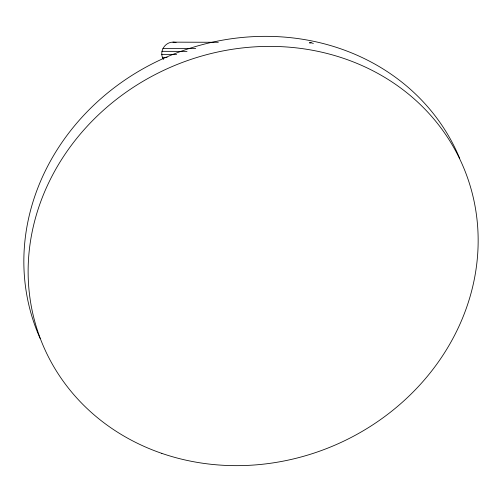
<?xml version="1.0" encoding="UTF-8"?>
<svg xmlns="http://www.w3.org/2000/svg" width="502" height="502" viewBox="0 0 502 502"><rect width="100%" height="100%" fill="white"/><g stroke="black" fill="none" stroke-linecap="round" stroke-linejoin="round"><path stroke-width="0.75" d="M163.533 59.405C158.619 52.403 164.53 42.118 172.92 42.149L218.314 42.294M309.395 42.927L311.554 42.833L309.621 42.683M162.899 48.462L195.73 48.562M161.926 51.323L187.02 51.405M161.769 54.354L176.629 54.404M162.441 57.347L167.122 57.36M172.92 42.149L176.095 42.4M312.15 43.034L313.342 43.448M40.11 338.386A228.291 206.052 -23.1 0 1 167.618 56.613A228.291 206.052 -23.1 0 1 459.744 158.55M161.82 453.375A228.291 206.052 -23.1 0 0 476.9 218.558A228.291 206.052 -23.1 0 0 120.706 96.127A228.291 206.052 -23.1 0 0 161.82 453.375"/></g></svg>
